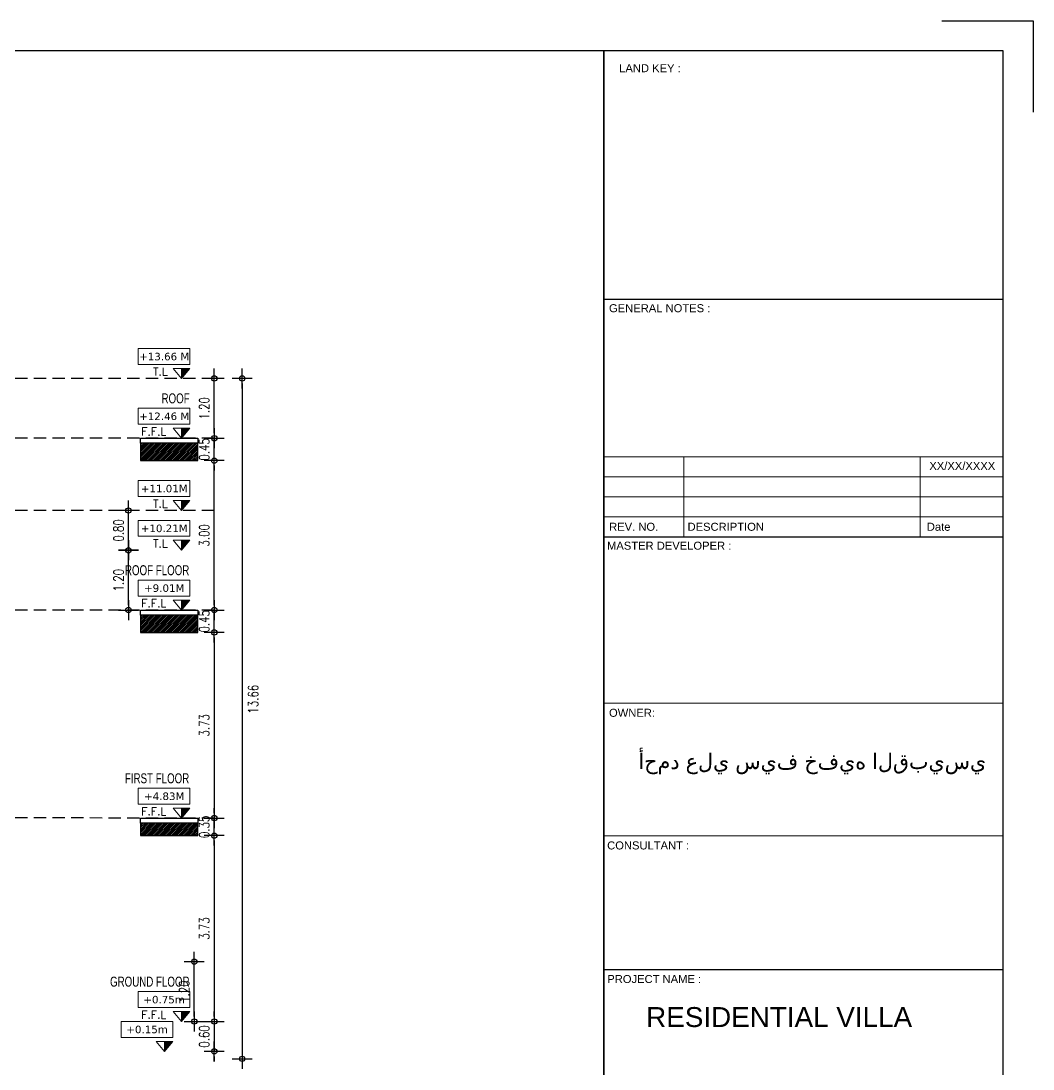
# Model space of a CAD drawing. Header units: millimetres. Extents: x -11627 to -10952, y 10244 to 10588.
# Drawn here: x -11019.4 to -10999.07, y 10456.92 to 10477.96 of the extents above; entities that cross this region are included whole.
import ezdxf
from ezdxf.enums import TextEntityAlignment as Align

# ---------------------------------------------------------------- set-up
doc = ezdxf.new("R2010")
doc.units = ezdxf.units.MM
doc.header["$PDMODE"] = 35
doc.linetypes.add('HIDDEN', pattern=[0.375, 0.25, -0.125])
doc.layers.get('0').update_dxf_attribs({"lineweight": 5})
doc.layers.get('DEFPOINTS').update_dxf_attribs({"lineweight": 5})
for name, color, linetype in [('A-FINISHING', 52, 'Continuous'), ('A-OUTER DIMENSION', 52, 'Continuous'), ('A-REFLECT UP', 8, 'HIDDEN'), ('INSERT TEXT', 1, 'Continuous')]:
    doc.layers.add(name, color=color, linetype=linetype)
for name, color, linetype, lineweight in [('A-GEN-TEXT.', 3, 'Continuous', 13), ('A-LEVEL TAG', 23, 'Continuous', 9), ('A-WALL', 4, 'Continuous', 30), ('BORDER A1', 7, 'Continuous', 100), ('HATCH', 8, 'Continuous', 0), ('IN LINE', 7, 'Continuous', 20), ('TEXT', 30, 'Continuous', 9), ('Title Block', 7, 'Continuous', 0)]:
    doc.layers.add(name, color=color, linetype=linetype, lineweight=lineweight)
doc.styles.add('Arcan Template Sheet A1$0$banda$0$BANDA AD-0705$0$ZFP', font='')
doc.styles.add('frame', font='verdana.ttf', dxfattribs={"width": 5})
doc.styles.add('GROUND FLOOR XREF - option 3$0$VILLA GF XREF$0$ROMANC', font='romanc__.ttf')
doc.styles.add('SIMPLEX', font='romans.shx', dxfattribs={"width": 0.75})
doc.styles.add('TEXTN', font='techl___.ttf', dxfattribs={"height": 0.15})
doc.styles.add('TEXTS', font='arial.ttf', dxfattribs={"width": 0.8})
doc.styles.get('Arcan Template Sheet A1$0$banda$0$BANDA AD-0705$0$ZFP').set_extended_font_data('Swis721 BT')
doc.dimstyles.new('D100', dxfattribs={"dimtxt": 0.2, "dimasz": 0.1, "dimexe": 0.18, "dimexo": 0.0625, "dimgap": 0.1, "dimtad": 1, "dimzin": 0, "dimdsep": 46, "dimtxsty": 'SIMPLEX', "dimblk": 'DOT1', "dimcen": 0.1, "dimse1": 1, "dimse2": 1, "dimclrd": 256, "dimclre": 256, "dimclrt": 256, "dimadec": 0, "dimazin": 0, "dimtfac": 5, "dimtix": 1, "dimtmove": 2, "dimatfit": 3, "dimfxl": 1, "dimtolj": 1, "dimtzin": 0, "dimlwd": -1, "dimlwe": -1, "dimarcsym": 0})

# ---------------------------------------------------------------- blocks, each defined once
blk = doc.blocks.new('TAG-ELE-LVL')
at = {"layer": 'A-LEVEL TAG'}
for p, q in [((-0.21, 0.35), (-0.21, 0.75)), ((-0.21, 0.75), (1.09, 0.75)), ((1.09, 0.35), (1.09, 0.75)), ((-0.21, 0.35), (1.09, 0.35)), ((0, 0), (0, 0.25))]:
    blk.add_line(p, q, dxfattribs=at)
blk.add_lwpolyline([(0, 0), (0.21, 0.25), (-0.21, 0.25)], close=True, dxfattribs=at)
at = {"layer": 'A-LEVEL TAG', "color": 251}
blk.add_solid([(-0.21, 0.25), (0, 0), (0, 0.25)], dxfattribs=at)
at = {"layer": 'A-LEVEL TAG', "color": 50, "style": 'TEXTS', "width": 0.75}
blk.add_attdef('FLOOR-NAME', text='', height=0.25, dxfattribs=at).set_placement((-0.21, 0.8), align=Align.BOTTOM_LEFT)
blk.add_attdef('LVL', text='', height=0.225, dxfattribs=at).set_placement((0.44, 0.55), align=Align.MIDDLE_CENTER)
at = {"layer": 'A-LEVEL TAG', "color": 50, "style": 'TEXTN', "width": 0.75}
blk.add_attdef('-', (0.361, 0.07), '', height=0.175, dxfattribs=at)
blk = doc.blocks.new('DOT1')
at = {"color": 0}
for p, q in [((-2, 0), (2, 0)), ((0, -2), (0, 2))]:
    blk.add_line(p, q, dxfattribs=at)
blk.add_circle((0, 0), 0.54, dxfattribs=at)
blk = doc.blocks.new('*D279')
at = {"layer": 'A-OUTER DIMENSION', "transparency": 16777216}
blk.add_line((-11015.514, 10465.585), (-11015.514, 10462.057), dxfattribs=at)
at = {"layer": 'DEFPOINTS', "color": 0, "transparency": 16777216}
for p in [(-11016.271, 10465.685), (-11016.271, 10461.957), (-11015.514, 10461.957)]:
    blk.add_point(p, dxfattribs=at)
at = {"layer": 'A-OUTER DIMENSION', "transparency": 16777216, "xscale": 0.1, "yscale": 0.1, "zscale": 0.1}
for p, rotation in [((-11015.514, 10465.685), 90), ((-11015.514, 10461.957), 270)]:
    blk.add_blockref('DOT1', p, dxfattribs=dict(at, rotation=rotation))
at = {"layer": 'A-OUTER DIMENSION', "transparency": 16777216, "insert": (-11015.714, 10463.821), "char_height": 0.2, "attachment_point": 5, "rotation": 90, "style": 'SIMPLEX'}
blk.add_mtext('\\A1;3.73', dxfattribs=at)
blk = doc.blocks.new('*D280')
at = {"layer": 'A-OUTER DIMENSION', "transparency": 16777216}
blk.add_line((-11015.514, 10466.235), (-11015.514, 10469.035), dxfattribs=at)
at = {"layer": 'DEFPOINTS', "color": 0, "transparency": 16777216}
for p in [(-11015.514, 10469.135), (-11015.502, 10469.135), (-11015.514, 10466.135)]:
    blk.add_point(p, dxfattribs=at)
at = {"layer": 'A-OUTER DIMENSION', "transparency": 16777216, "xscale": 0.1, "yscale": 0.1, "zscale": 0.1}
for p, rotation in [((-11015.514, 10469.135), 90), ((-11015.514, 10466.135), 270)]:
    blk.add_blockref('DOT1', p, dxfattribs=dict(at, rotation=rotation))
at = {"layer": 'A-OUTER DIMENSION', "transparency": 16777216, "insert": (-11015.714, 10467.635), "char_height": 0.2, "attachment_point": 5, "rotation": 90, "style": 'SIMPLEX'}
blk.add_mtext('\\A1;3.00', dxfattribs=at)
blk = doc.blocks.new('*D281')
at = {"layer": 'A-OUTER DIMENSION', "transparency": 16777216}
blk.add_line((-11015.514, 10461.507), (-11015.514, 10457.974), dxfattribs=at)
at = {"layer": 'DEFPOINTS', "color": 0, "transparency": 16777216}
for p in [(-11015.514, 10461.607), (-11015.514, 10457.874), (-11015.514, 10457.874)]:
    blk.add_point(p, dxfattribs=at)
at = {"layer": 'A-OUTER DIMENSION', "transparency": 16777216, "xscale": 0.1, "yscale": 0.1, "zscale": 0.1}
for p, rotation in [((-11015.514, 10461.607), 90), ((-11015.514, 10457.874), 270)]:
    blk.add_blockref('DOT1', p, dxfattribs=dict(at, rotation=rotation))
at = {"layer": 'A-OUTER DIMENSION', "transparency": 16777216, "insert": (-11015.714, 10459.74), "char_height": 0.2, "attachment_point": 5, "rotation": 90, "style": 'SIMPLEX'}
blk.add_mtext('\\A1;3.73', dxfattribs=at)
blk = doc.blocks.new('*D282')
at = {"layer": 'A-OUTER DIMENSION', "transparency": 16777216}
blk.add_line((-11014.954, 10470.685), (-11014.954, 10457.224), dxfattribs=at)
at = {"layer": 'DEFPOINTS', "color": 0, "transparency": 16777216}
for p in [(-11020.928, 10470.785, 0), (-11018.602, 10457.124), (-11014.954, 10457.124)]:
    blk.add_point(p, dxfattribs=at)
at = {"layer": 'A-OUTER DIMENSION', "transparency": 16777216, "xscale": 0.1, "yscale": 0.1, "zscale": 0.1}
for p, rotation in [((-11014.954, 10470.785), 90), ((-11014.954, 10457.124), 270)]:
    blk.add_blockref('DOT1', p, dxfattribs=dict(at, rotation=rotation))
at = {"layer": 'A-OUTER DIMENSION', "transparency": 16777216, "insert": (-11014.733, 10464.345), "char_height": 0.2, "attachment_point": 5, "rotation": 90, "style": 'SIMPLEX'}
blk.add_mtext('\\A1;13.66', dxfattribs=at)
blk = doc.blocks.new('*D283')
at = {"layer": 'A-OUTER DIMENSION', "transparency": 16777216}
for p, q in [((-11015.514, 10457.974), (-11015.514, 10458.074)), ((-11015.514, 10457.874), (-11015.514, 10457.274)), ((-11015.514, 10457.174), (-11015.514, 10457.074))]:
    blk.add_line(p, q, dxfattribs=at)
at = {"layer": 'DEFPOINTS', "color": 0, "transparency": 16777216}
for p in [(-11015.514, 10457.874), (-11015.514, 10457.274), (-11015.514, 10457.274)]:
    blk.add_point(p, dxfattribs=at)
at = {"layer": 'A-OUTER DIMENSION', "transparency": 16777216, "xscale": 0.1, "yscale": 0.1, "zscale": 0.1}
for p, rotation in [((-11015.514, 10457.874), 270), ((-11015.514, 10457.274), 90)]:
    blk.add_blockref('DOT1', p, dxfattribs=dict(at, rotation=rotation))
at = {"layer": 'A-OUTER DIMENSION', "transparency": 16777216, "insert": (-11015.714, 10457.574), "char_height": 0.2, "attachment_point": 5, "rotation": 90, "style": 'SIMPLEX'}
blk.add_mtext('\\A1;0.60', dxfattribs=at)
blk = doc.blocks.new('*D284')
at = {"layer": 'A-OUTER DIMENSION', "transparency": 16777216}
for p, q in [((-11015.514, 10462.057), (-11015.514, 10462.157)), ((-11015.514, 10461.607), (-11015.514, 10461.957)), ((-11015.514, 10461.507), (-11015.514, 10461.407))]:
    blk.add_line(p, q, dxfattribs=at)
at = {"layer": 'DEFPOINTS', "color": 0, "transparency": 16777216}
for p in [(-11015.514, 10461.957), (-11015.514, 10461.957), (-11015.514, 10461.607)]:
    blk.add_point(p, dxfattribs=at)
at = {"layer": 'A-OUTER DIMENSION', "transparency": 16777216, "xscale": 0.1, "yscale": 0.1, "zscale": 0.1}
for p, rotation in [((-11015.514, 10461.957), 270), ((-11015.514, 10461.607), 90)]:
    blk.add_blockref('DOT1', p, dxfattribs=dict(at, rotation=rotation))
at = {"layer": 'A-OUTER DIMENSION', "transparency": 16777216, "insert": (-11015.714, 10461.782), "char_height": 0.2, "attachment_point": 5, "rotation": 90, "style": 'SIMPLEX'}
blk.add_mtext('\\A1;0.35', dxfattribs=at)
blk = doc.blocks.new('*D285')
at = {"layer": 'A-OUTER DIMENSION', "transparency": 16777216}
for p, q in [((-11015.514, 10466.235), (-11015.514, 10466.335)), ((-11015.514, 10465.685), (-11015.514, 10466.135)), ((-11015.514, 10465.585), (-11015.514, 10465.485))]:
    blk.add_line(p, q, dxfattribs=at)
at = {"layer": 'DEFPOINTS', "color": 0, "transparency": 16777216}
for p in [(-11015.514, 10466.135), (-11015.514, 10466.135), (-11015.514, 10465.685)]:
    blk.add_point(p, dxfattribs=at)
at = {"layer": 'A-OUTER DIMENSION', "transparency": 16777216, "xscale": 0.1, "yscale": 0.1, "zscale": 0.1}
for p, rotation in [((-11015.514, 10466.135), 270), ((-11015.514, 10465.685), 90)]:
    blk.add_blockref('DOT1', p, dxfattribs=dict(at, rotation=rotation))
at = {"layer": 'A-OUTER DIMENSION', "transparency": 16777216, "insert": (-11015.714, 10465.91), "char_height": 0.2, "attachment_point": 5, "rotation": 90, "style": 'SIMPLEX'}
blk.add_mtext('\\A1;0.45', dxfattribs=at)
blk = doc.blocks.new('*D286')
at = {"layer": 'A-OUTER DIMENSION', "transparency": 16777216}
for p, q in [((-11015.514, 10469.685), (-11015.514, 10469.785)), ((-11015.514, 10469.135), (-11015.514, 10469.585)), ((-11015.514, 10469.035), (-11015.514, 10468.935))]:
    blk.add_line(p, q, dxfattribs=at)
at = {"layer": 'DEFPOINTS', "color": 0, "transparency": 16777216}
for p in [(-11015.514, 10469.585), (-11015.514, 10469.585), (-11015.514, 10469.135)]:
    blk.add_point(p, dxfattribs=at)
at = {"layer": 'A-OUTER DIMENSION', "transparency": 16777216, "xscale": 0.1, "yscale": 0.1, "zscale": 0.1}
for p, rotation in [((-11015.514, 10469.585), 270), ((-11015.514, 10469.135), 90)]:
    blk.add_blockref('DOT1', p, dxfattribs=dict(at, rotation=rotation))
at = {"layer": 'A-OUTER DIMENSION', "transparency": 16777216, "insert": (-11015.714, 10469.36), "char_height": 0.2, "attachment_point": 5, "rotation": 90, "style": 'SIMPLEX'}
blk.add_mtext('\\A1;0.45', dxfattribs=at)
blk = doc.blocks.new('*D287')
at = {"layer": 'A-OUTER DIMENSION', "transparency": 16777216}
blk.add_line((-11015.514, 10469.685), (-11015.514, 10470.685), dxfattribs=at)
at = {"layer": 'DEFPOINTS', "color": 0, "transparency": 16777216}
for p in [(-11015.514, 10470.785), (-11015.154, 10470.785), (-11015.514, 10469.585)]:
    blk.add_point(p, dxfattribs=at)
at = {"layer": 'A-OUTER DIMENSION', "transparency": 16777216, "xscale": 0.1, "yscale": 0.1, "zscale": 0.1}
for p, rotation in [((-11015.514, 10470.785), 90), ((-11015.514, 10469.585), 270)]:
    blk.add_blockref('DOT1', p, dxfattribs=dict(at, rotation=rotation))
at = {"layer": 'A-OUTER DIMENSION', "transparency": 16777216, "insert": (-11015.714, 10470.185), "char_height": 0.2, "attachment_point": 5, "rotation": 90, "style": 'SIMPLEX'}
blk.add_mtext('\\A1;1.20', dxfattribs=at)
blk = doc.blocks.new('*D288')
at = {"layer": 'A-OUTER DIMENSION', "transparency": 16777216}
blk.add_line((-11017.237, 10467.435), (-11017.237, 10468.034), dxfattribs=at)
at = {"layer": 'DEFPOINTS', "color": 0, "transparency": 16777216}
for p in [(-11017.237, 10468.134), (-11017.075, 10468.134), (-11017.075, 10467.335)]:
    blk.add_point(p, dxfattribs=at)
at = {"layer": 'A-OUTER DIMENSION', "transparency": 16777216, "xscale": 0.1, "yscale": 0.1, "zscale": 0.1}
for p, rotation in [((-11017.237, 10468.134), 90), ((-11017.237, 10467.335), 270)]:
    blk.add_blockref('DOT1', p, dxfattribs=dict(at, rotation=rotation))
at = {"layer": 'A-OUTER DIMENSION', "transparency": 16777216, "insert": (-11017.437, 10467.734), "char_height": 0.2, "attachment_point": 5, "rotation": 90, "style": 'SIMPLEX'}
blk.add_mtext('\\A1;0.80', dxfattribs=at)
blk = doc.blocks.new('*D289')
at = {"layer": 'A-OUTER DIMENSION', "transparency": 16777216}
blk.add_line((-11015.916, 10457.974), (-11015.916, 10458.974), dxfattribs=at)
at = {"layer": 'DEFPOINTS', "color": 0, "transparency": 16777216}
for p in [(-11015.916, 10459.074), (-11015.916, 10459.074), (-11015.845, 10457.874)]:
    blk.add_point(p, dxfattribs=at)
at = {"layer": 'A-OUTER DIMENSION', "transparency": 16777216, "xscale": 0.1, "yscale": 0.1, "zscale": 0.1}
for p, rotation in [((-11015.916, 10459.074), 90), ((-11015.916, 10457.874), 270)]:
    blk.add_blockref('DOT1', p, dxfattribs=dict(at, rotation=rotation))
at = {"layer": 'A-OUTER DIMENSION', "transparency": 16777216, "insert": (-11016.116, 10458.474), "char_height": 0.2, "attachment_point": 5, "rotation": 90, "style": 'SIMPLEX'}
blk.add_mtext('\\A1;1.20', dxfattribs=at)
blk = doc.blocks.new('*D290')
at = {"layer": 'A-OUTER DIMENSION', "transparency": 16777216}
blk.add_line((-11017.237, 10466.235), (-11017.237, 10467.235), dxfattribs=at)
at = {"layer": 'DEFPOINTS', "color": 0, "transparency": 16777216}
for p in [(-11018.217, 10467.335, 5.553), (-11017.237, 10467.335), (-11016.072, 10466.135, 5.562)]:
    blk.add_point(p, dxfattribs=at)
at = {"layer": 'A-OUTER DIMENSION', "transparency": 16777216, "xscale": 0.1, "yscale": 0.1, "zscale": 0.1}
for p, rotation in [((-11017.237, 10467.335), 90), ((-11017.237, 10466.135), 270)]:
    blk.add_blockref('DOT1', p, dxfattribs=dict(at, rotation=rotation))
at = {"layer": 'A-OUTER DIMENSION', "transparency": 16777216, "insert": (-11017.437, 10466.735), "char_height": 0.2, "attachment_point": 5, "rotation": 90, "style": 'SIMPLEX'}
blk.add_mtext('\\A1;1.20', dxfattribs=at)
blk = doc.blocks.new('ADM FRAME-A2')
at = {"layer": 'BORDER A1', "lineweight": 30}
blk.add_line((-11.557, 35.958), (-3.539, 35.958), dxfattribs=at)
at = {"layer": 'BORDER A1', "lineweight": 25}
for p, q in [((-11.557, 31.188), (-3.542, 31.188)), ((-11.557, 22.502), (-3.539, 22.502))]:
    blk.add_line(p, q, dxfattribs=at)
blk.add_lwpolyline([(-4.771, 41.545), (-2.938, 41.545), (-2.938, 39.712)], dxfattribs=at)
for points in [[(-58.529, 2.457), (-11.557, 2.457), (-11.557, 40.943), (-58.529, 40.943)], [(-3.539, 2.457), (-3.539, 40.943), (-11.557, 40.943), (-11.557, 2.457)]]:
    blk.add_lwpolyline(points, close=True, dxfattribs=at)
at = {"layer": 'IN LINE'}
for p, q in [((-3.542, 32.796), (-11.557, 32.796)), ((-9.953, 31.188), (-9.953, 32.796)), ((-5.207, 31.188), (-5.207, 32.796)), ((-3.542, 32.394), (-11.557, 32.394)), ((-3.542, 31.992), (-11.557, 31.992)), ((-3.542, 31.59), (-11.557, 31.59)), ((-3.539, 27.847), (-11.557, 27.847)), ((-11.557, 25.185), (-3.539, 25.185))]:
    blk.add_line(p, q, dxfattribs=at)
at = {"layer": 'BORDER A1', "lineweight": 0, "style": 'Arcan Template Sheet A1$0$banda$0$BANDA AD-0705$0$ZFP'}
blk.add_text('LAND KEY :', height=0.1608, dxfattribs=at).set_placement((-10.631, 40.596), align=Align.MIDDLE_CENTER)
at = {"layer": 'INSERT TEXT', "style": 'Arcan Template Sheet A1$0$banda$0$BANDA AD-0705$0$ZFP'}
for s, height, p in [('XX/XX/XXXX', 0.1608, (-4.359, 32.611)), ('RESIDENTIAL VILLA', 0.4, (-8.037, 21.545))]:
    blk.add_text(s, height=height, dxfattribs=at).set_placement(p, align=Align.MIDDLE_CENTER)
at = {"layer": 'INSERT TEXT', "insert": (-7.371, 26.84), "char_height": 0.3151, "width": 7.01945, "attachment_point": 2, "style": 'Arcan Template Sheet A1$0$banda$0$BANDA AD-0705$0$ZFP'}
blk.add_mtext('{\\fArial|b0|i0|c178|p34;أحمد علي سيف خفيه القبيسي}', dxfattribs=at)
at = {"layer": 'TEXT', "style": 'Arcan Template Sheet A1$0$banda$0$BANDA AD-0705$0$ZFP'}
for s, height, p in [('GENERAL NOTES :', 0.16076, (-10.436, 35.777)), ('REV. NO.', 0.1608, (-10.958, 31.389)), ('DESCRIPTION', 0.16076, (-9.109, 31.389)), ('Date', 0.1608, (-4.834, 31.389)), ('MASTER DEVELOPER :', 0.16076, (-10.245, 31.009)), ('OWNER:', 0.1608, (-10.991, 27.654)), ('CONSULTANT :', 0.16076, (-10.667, 24.991)), ('PROJECT NAME :', 0.16076, (-10.546, 22.309))]:
    blk.add_text(s, height=height, dxfattribs=at).set_placement(p, align=Align.MIDDLE_CENTER)

msp = doc.modelspace()

# ---------------------------------------------------------------- hatches: boundary and pattern name
at = {"layer": 'HATCH'}
h = msp.add_hatch(dxfattribs=at)
h.set_pattern_fill('ANSI31', color=256, scale=0.2, style=0)
h.set_pattern_definition([(45, (-11028.208818, 10434.830694), (-0.01767767, 0.01767767), [])])
h.paths.add_polyline_path([(-11015.845, 10469.485), (-11015.845, 10469.135), (-11016.995, 10469.135), (-11016.995, 10469.485)])
h = msp.add_hatch(dxfattribs=at)
h.set_pattern_fill('ANSI31', color=256, scale=0.2, style=0)
h.set_pattern_definition([(45, (-11028.208818, 10431.380694), (-0.01767767, 0.01767767), [])])
h.paths.add_polyline_path([(-11015.845, 10466.035), (-11015.845, 10465.685), (-11016.995, 10465.685), (-11016.995, 10466.035)])
h = msp.add_hatch(dxfattribs=at)
h.set_pattern_fill('ANSI31', color=256, scale=0.2, style=0)
h.set_pattern_definition([(45, (-11028.208818, 10427.25281), (-0.01767767, 0.01767767), [])])
h.paths.add_polyline_path([(-11015.845, 10461.857), (-11015.845, 10461.607), (-11016.995, 10461.607), (-11016.995, 10461.857)])

# ---------------------------------------------------------------- linework, layer by layer
at = {"layer": 'A-FINISHING', "elevation": -0.006}
for points in [[(-11016.995, 10469.485), (-11016.995, 10469.585), (-11015.845, 10469.585), (-11015.845, 10469.485)], [(-11016.995, 10466.035), (-11016.995, 10466.135), (-11015.845, 10466.135), (-11015.845, 10466.035)], [(-11016.995, 10461.857), (-11016.995, 10461.957), (-11015.845, 10461.957), (-11015.845, 10461.857)]]:
    msp.add_lwpolyline(points, dxfattribs=at)
at = {"layer": 'A-REFLECT UP'}
for p, q in [((-11015.514, 10470.785, -0.006), (-11041.758, 10470.785, -0.006)), ((-11015.514, 10469.585, -0.006), (-11041.758, 10469.585, -0.006)), ((-11015.514, 10468.134, -0.006), (-11041.758, 10468.134, -0.006)), ((-11015.514, 10466.135, -0.006), (-11020.258, 10466.135, -0.006)), ((-11015.514, 10461.954, -0.006), (-11020.258, 10461.966, -0.006))]:
    msp.add_line(p, q, dxfattribs=at)
at = {"layer": 'A-WALL', "elevation": -0.006}
for points in [[(-11015.845, 10469.135), (-11015.845, 10469.485), (-11016.995, 10469.485), (-11016.995, 10469.135)], [(-11015.845, 10465.685), (-11015.845, 10466.035), (-11016.995, 10466.035), (-11016.995, 10465.685)], [(-11015.845, 10461.607), (-11015.845, 10461.857), (-11016.995, 10461.857), (-11016.995, 10461.607)]]:
    msp.add_lwpolyline(points, close=True, dxfattribs=at)

# ---------------------------------------------------------------- block references
at = {"layer": 'A-LEVEL TAG'}
ref = msp.add_blockref('TAG-ELE-LVL', (-11016.17, 10470.785, -0.006), dxfattribs=dict(at, xscale=-0.8, yscale=0.8))
ref.add_attrib('-', 'T.L', (-11016.744, 10470.841, -0.006), dxfattribs={"layer": 'A-GEN-TEXT.', "height": 0.16, "style": 'GROUND FLOOR XREF - option 3$0$VILLA GF XREF$0$ROMANC'})
ref.add_attrib('LVL', '+13.66 M', dxfattribs={"layer": 'A-GEN-TEXT.', "height": 0.1503, "style": 'frame'}).set_placement((-11016.519, 10471.225, -0.006), align=Align.MIDDLE_CENTER)
ref = msp.add_blockref('TAG-ELE-LVL', (-11016.17, 10469.585, -0.006), dxfattribs=dict(at, xscale=-0.8, yscale=0.8))
ref.add_attrib('FLOOR-NAME', 'ROOF', dxfattribs={"color": 50, "height": 0.2, "style": 'TEXTS', "width": 0.7}).set_placement((-11016.573, 10470.225, -0.006), align=Align.BOTTOM_LEFT)
ref.add_attrib('-', 'F.F.L', (-11016.98, 10469.641, -0.006), dxfattribs={"layer": 'A-GEN-TEXT.', "height": 0.16, "style": 'GROUND FLOOR XREF - option 3$0$VILLA GF XREF$0$ROMANC'})
ref.add_attrib('LVL', '+12.46 M', dxfattribs={"layer": 'A-GEN-TEXT.', "height": 0.1503, "style": 'frame'}).set_placement((-11016.519, 10470.025, -0.006), align=Align.MIDDLE_CENTER)
ref = msp.add_blockref('TAG-ELE-LVL', (-11016.17, 10468.134, -0.006), dxfattribs=dict(at, xscale=-0.8, yscale=0.8))
ref.add_attrib('-', 'T.L', (-11016.744, 10468.19, -0.006), dxfattribs={"layer": 'A-GEN-TEXT.', "height": 0.16, "style": 'GROUND FLOOR XREF - option 3$0$VILLA GF XREF$0$ROMANC'})
ref.add_attrib('LVL', '+11.01M', dxfattribs={"layer": 'A-GEN-TEXT.', "height": 0.1503, "style": 'frame'}).set_placement((-11016.519, 10468.574, -0.006), align=Align.MIDDLE_CENTER)
ref = msp.add_blockref('TAG-ELE-LVL', (-11016.17, 10467.335, -0.006), dxfattribs=dict(at, xscale=-0.8, yscale=0.8))
ref.add_attrib('-', 'T.L', (-11016.744, 10467.391, -0.006), dxfattribs={"layer": 'A-GEN-TEXT.', "height": 0.16, "style": 'GROUND FLOOR XREF - option 3$0$VILLA GF XREF$0$ROMANC'})
ref.add_attrib('LVL', '+10.21M', dxfattribs={"layer": 'A-GEN-TEXT.', "height": 0.1503, "style": 'frame'}).set_placement((-11016.519, 10467.775, -0.006), align=Align.MIDDLE_CENTER)
ref = msp.add_blockref('TAG-ELE-LVL', (-11016.17, 10466.135, -0.006), dxfattribs=dict(at, xscale=-0.8, yscale=0.8))
ref.add_attrib('FLOOR-NAME', 'ROOF FLOOR', dxfattribs={"color": 50, "height": 0.2, "style": 'TEXTS', "width": 0.7}).set_placement((-11017.308, 10466.775, -0.006), align=Align.BOTTOM_LEFT)
ref.add_attrib('-', 'F.F.L', (-11016.98, 10466.191, -0.006), dxfattribs={"layer": 'A-GEN-TEXT.', "height": 0.16, "style": 'GROUND FLOOR XREF - option 3$0$VILLA GF XREF$0$ROMANC'})
ref.add_attrib('LVL', '+9.01M', dxfattribs={"layer": 'A-GEN-TEXT.', "height": 0.1503, "style": 'frame'}).set_placement((-11016.519, 10466.575, -0.006), align=Align.MIDDLE_CENTER)
ref = msp.add_blockref('TAG-ELE-LVL', (-11016.17, 10461.957, -0.006), dxfattribs=dict(at, xscale=-0.8, yscale=0.8))
ref.add_attrib('FLOOR-NAME', 'FIRST FLOOR', dxfattribs={"color": 50, "height": 0.2, "style": 'TEXTS', "width": 0.7}).set_placement((-11017.309, 10462.597, -0.006), align=Align.BOTTOM_LEFT)
ref.add_attrib('-', 'F.F.L', (-11016.98, 10462.013, -0.006), dxfattribs={"layer": 'A-GEN-TEXT.', "height": 0.16, "style": 'GROUND FLOOR XREF - option 3$0$VILLA GF XREF$0$ROMANC'})
ref.add_attrib('LVL', '+4.83M', dxfattribs={"layer": 'A-GEN-TEXT.', "height": 0.1503, "style": 'frame'}).set_placement((-11016.519, 10462.397, -0.006), align=Align.MIDDLE_CENTER)
ref = msp.add_blockref('TAG-ELE-LVL', (-11016.17, 10457.874, -0.006), dxfattribs=dict(at, xscale=-0.8, yscale=0.8))
ref.add_attrib('FLOOR-NAME', 'GROUND FLOOR', dxfattribs={"color": 50, "height": 0.2, "style": 'TEXTS', "width": 0.7}).set_placement((-11017.607, 10458.514, -0.006), align=Align.BOTTOM_LEFT)
ref.add_attrib('-', 'F.F.L', (-11016.98, 10457.93, -0.006), dxfattribs={"layer": 'A-GEN-TEXT.', "height": 0.16, "style": 'GROUND FLOOR XREF - option 3$0$VILLA GF XREF$0$ROMANC'})
ref.add_attrib('LVL', '+0.75m', dxfattribs={"layer": 'A-GEN-TEXT.', "height": 0.1503, "style": 'frame'}).set_placement((-11016.521, 10458.314, -0.006), align=Align.MIDDLE_CENTER)
ref = msp.add_blockref('TAG-ELE-LVL', (-11016.511, 10457.274, -0.006), dxfattribs=dict(at, xscale=-0.8, yscale=0.8))
ref.add_attrib('LVL', '+0.15m', dxfattribs={"layer": 'A-GEN-TEXT.', "height": 0.1503, "style": 'frame'}).set_placement((-11016.863, 10457.714, -0.006), align=Align.MIDDLE_CENTER)
at = {"layer": 'Title Block'}
msp.add_blockref('ADM FRAME-A2', (-10996.134, 10436.418, -0.001), dxfattribs=at)

# ---------------------------------------------------------------- dimensions: what is measured, and where the dimension line sits
at = {"layer": 'A-OUTER DIMENSION'}
dim = msp.add_linear_dim(base=(-11014.954, 10457.124, -0.006), p1=(-11020.928, 10470.785, -0.006), p2=(-11018.602, 10457.124, -0.006), angle=90, dimstyle='D100', dxfattribs=at)
dim.commit()
dim.dimension.update_dxf_attribs({"geometry": '*D282', "text_midpoint": (-11014.733, 10464.345, -0.006), "dimtype": 160})
for base, p1, p2, picture, middle in [((-11015.514, 10470.785, -0.006), (-11015.514, 10469.585, -0.006), (-11015.154, 10470.785, -0.006), '*D287', (-11015.714, 10470.185, -0.006)), ((-11015.514, 10469.585, -0.006), (-11015.514, 10469.135, -0.006), (-11015.514, 10469.585, -0.006), '*D286', (-11015.714, 10469.36, -0.006)), ((-11015.514, 10469.135, -0.006), (-11015.514, 10466.135, -0.006), (-11015.502, 10469.135, -0.006), '*D280', (-11015.714, 10467.635, -0.006)), ((-11017.237, 10468.134, -5.562), (-11017.075, 10467.335, -5.562), (-11017.075, 10468.134, -5.562), '*D288', (-11017.437, 10467.734, -5.562)), ((-11017.237, 10467.335, -5.562), (-11016.072, 10466.135), (-11018.217, 10467.335, -0.01), '*D290', (-11017.437, 10466.735, -5.562)), ((-11015.514, 10466.135, -0.006), (-11015.514, 10465.685, -0.006), (-11015.514, 10466.135, -0.006), '*D285', (-11015.714, 10465.91, -0.006)), ((-11015.514, 10461.957, -0.006), (-11016.271, 10465.685, -0.006), (-11016.271, 10461.957, -0.006), '*D279', (-11015.714, 10463.821, -0.006)), ((-11015.514, 10461.957, -0.006), (-11015.514, 10461.607, -0.006), (-11015.514, 10461.957, -0.006), '*D284', (-11015.714, 10461.782, -0.006)), ((-11015.514, 10457.874, -0.006), (-11015.514, 10461.607, -0.006), (-11015.514, 10457.874, -0.006), '*D281', (-11015.714, 10459.74, -0.006)), ((-11015.916, 10459.074, -0.006), (-11015.845, 10457.874, -0.006), (-11015.916, 10459.074, -0.006), '*D289', (-11016.116, 10458.474, -0.006)), ((-11015.514, 10457.274, -0.006), (-11015.514, 10457.874, -0.006), (-11015.514, 10457.274, -0.006), '*D283', (-11015.714, 10457.574, -0.006))]:
    dim = msp.add_linear_dim(base=base, p1=p1, p2=p2, angle=90, dimstyle='D100', dxfattribs=at)
    dim.commit()
    dim.dimension.update_dxf_attribs({"geometry": picture, "text_midpoint": middle})

doc.saveas('drawing.dxf')
